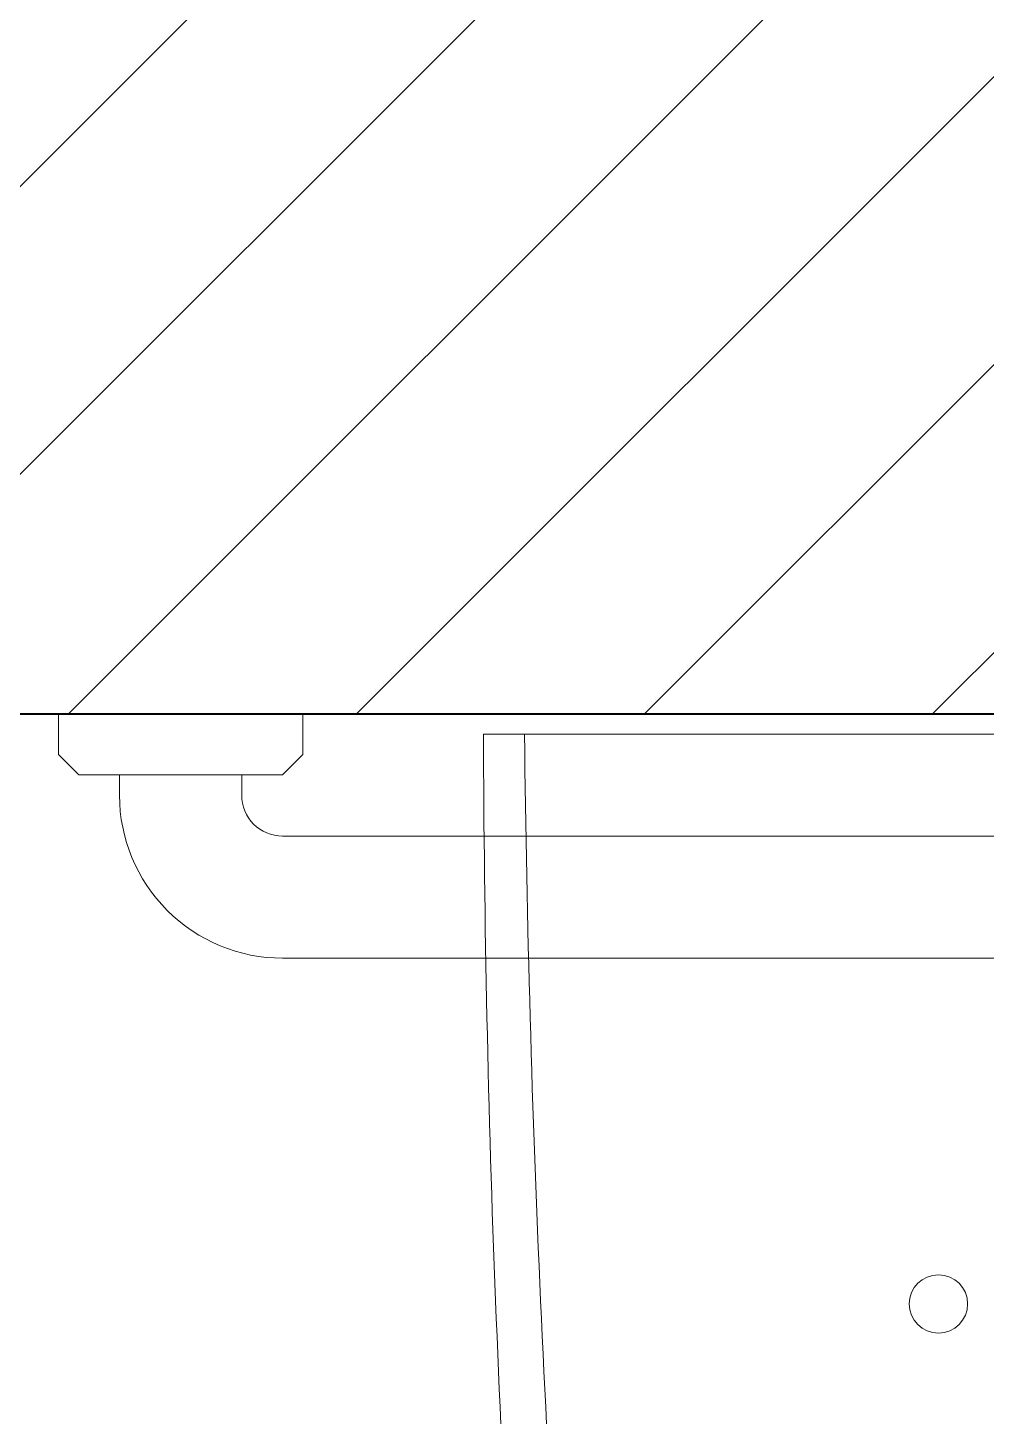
# Model space of a CAD drawing. Header units: inches. Extents: x -2978 to 4308, y -21 to 2608.
# Drawn here: x 875.92 to 887.68, y 987.81 to 1004.86 of the extents above; entities that cross this region are included whole.
import ezdxf

# ---------------------------------------------------------------- set-up
doc = ezdxf.new("R2010")
doc.units = ezdxf.units.IN
doc.header["$LTSCALE"] = 0.2
doc.header["$MEASUREMENT"] = 0
doc.header["$PDSIZE"] = 8
doc.layers.get('0').update_dxf_attribs({"color": 20, "linetype": 'CONTINUOUS', "lineweight": 40})
doc.layers.get('Defpoints').update_dxf_attribs({"color": 240, "linetype": 'CONTINUOUS', "lineweight": 0})
for name, color, linetype, lineweight in [('Hatches', 8, 'CONTINUOUS', 5), ('Viewed', 150, 'CONTINUOUS', 9), ('Walls', 7, 'CONTINUOUS', 40)]:
    doc.layers.add(name, color=color, linetype=linetype, lineweight=lineweight)
doc.styles.get("Standard").update_dxf_attribs({"font": 'arial.ttf', "width": 0.8})

# ---------------------------------------------------------------- blocks, each defined once
blk = doc.blocks.new('I_PLUMB_GRAB_36IN + PLATE_P')
at = {"color": 0, "linetype": 'ByBlock', "lineweight": -2}
blk.add_line((0.75, -17.25), (0.75, -18.75), dxfattribs=at)
blk.add_lwpolyline([(0, -19.5), (0.5, -19.5), (0.75, -19.25), (0.75, -18.75), (1, -18.75, 0.414214), (3, -16.75), (3, 16.75, 0.414214), (1, 18.75), (0.75, 18.75), (0.75, 19.25), (0.5, 19.5), (0, 19.5), (0, 16.5), (0.5, 16.5), (0.75, 16.75), (0.75, 17.25), (1, 17.25, -0.414214), (1.5, 16.75), (1.5, -16.75, -0.414214), (1, -17.25), (0.75, -17.25), (0.75, -16.75), (0.5, -16.5), (0, -16.5)], format="xyb", close=True, dxfattribs=at)
at = {"layer": 'Defpoints', "color": 0, "linetype": 'ByBlock', "lineweight": -2}
blk.add_point((0, -19.5), dxfattribs=at)
blk = doc.blocks.new('floor plan')
at = {"layer": 'Hatches'}
h = blk.add_hatch(dxfattribs=at)
h.set_pattern_fill('ANSI31', color=256, scale=20, style=0)
h.set_pattern_definition([(45, (267.6333, -330.0607), (-1.767767, 1.767767), [])])
h.paths.add_polyline_path([(70.176, 791.977, 0.887026), (94.004, 791.977), (363.742, 791.978), (363.742, 722.375), (368.742, 722.375), (368.742, 791.978), (369.742, 791.978), (369.742, 908.711), (151.569, 908.711), (151.569, 900.618), (139.742, 900.618), (139.742, 908.711), (32.054, 908.711), (32.054, 900.711), (0, 900.711), (0, 895.711), (60.367, 895.711), (60.367, 900.711), (79.929, 900.711), (79.929, 811.711), (0, 811.711), (0, 805.711), (79.929, 805.711), (79.929, 805.212, 0.278864), (70.633, 796.977), (42.742, 796.977), (42.742, 678.375), (42.742, 547.545), (215.044, 547.545), (363.742, 547.545), (363.742, 365.898), (261.492, 365.898), (261.492, 71.961), (368.742, 71.961), (368.742, 178.773), (385.058, 178.773), (385.058, 183.773), (368.742, 183.773), (368.742, 243.773), (363.117, 243.773), (363.117, 77.586), (267.117, 77.586), (267.117, 288.273), (363.117, 288.273), (363.117, 284.773), (368.742, 284.773), (368.742, 365.898), (368.742, 552.545), (368.742, 622.375), (363.742, 622.375), (363.742, 552.545), (47.742, 552.545), (47.742, 666.375), (145.016, 666.375), (145.016, 601.201), (150.016, 601.201), (150.016, 666.375), (185.038, 666.375), (209.497, 666.375), (209.497, 601.259), (214.497, 601.259), (214.497, 666.375), (298.622, 666.375), (298.622, 601.259), (303.622, 601.259), (303.622, 666.375), (303.746, 666.375), (363.742, 666.375), (363.742, 662.375), (368.742, 662.375), (368.742, 682.375), (363.742, 682.375), (363.742, 678.375), (303.746, 678.375), (303.746, 743.977), (298.746, 743.977), (298.746, 678.375), (214.336, 678.375), (214.336, 742.371), (185.038, 742.371), (185.038, 678.375), (47.742, 678.375), (47.742, 791.977)])
h.paths.add_polyline_path([(85.554, 804.897), (85.554, 900.711), (135.893, 900.711), (135.893, 896.618), (155.569, 896.618), (155.569, 900.711), (360.742, 900.711), (360.742, 797.523), (93.362, 797.523, 0.236234)], flags=16)
h.paths.add_polyline_path([(267.117, 293.898), (267.117, 357.898), (363.117, 357.898), (363.117, 293.898)], flags=16)
h.paths.add_polyline_path([(190.038, 678.375), (190.038, 737.371), (209.336, 737.371), (209.336, 678.375)], flags=16)
at = {"layer": 'Viewed'}
blk.add_line((57.968, 666.125), (74.718, 666.125), dxfattribs=at)
blk.add_circle((63.552, 659.129), 0.358, dxfattribs=at)
for centre, radius, start, end in [((249.953, 666.752), 191.987, 180.18714, 184.34048), ((265.42, 668.489), 206.962, 180.65462, 184.50816)]:
    blk.add_arc(centre, radius, start, end, dxfattribs=at)
at = {"layer": 'Walls'}
blk.add_line((47.742, 666.375), (145.016, 666.375), dxfattribs=at)
at = {"layer": 'Viewed', "rotation": 270}
blk.add_blockref('I_PLUMB_GRAB_36IN + PLATE_P', (72.25, 666.375), dxfattribs=at)
at = {"layer": 'Viewed', "flags": 8}
for tag, p in [('MODELNUMBER', (65.834, 678.562)), ('TRADENAME', (65.836, 678.562)), ('PRODUCT', (65.838, 678.562)), ('MATERIAL', (65.839, 678.562)), ('MODELNUMBER', (127.691, 678.42)), ('TRADENAME', (127.693, 678.42)), ('PRODUCT', (127.695, 678.42)), ('MATERIAL', (127.696, 678.42)), ('MODELNUMBER', (166.209, 678.375)), ('TRADENAME', (166.211, 678.375)), ('PRODUCT', (166.213, 678.375)), ('MATERIAL', (166.214, 678.375))]:
    blk.add_attdef(tag, p, '', height=0.001, rotation=90, dxfattribs=at)
at = {"layer": 'Viewed', "text_generation_flag": 4, "flags": 8}
for tag, p in [('MODELNUMBER', (66.343, 666.187)), ('TRADENAME', (66.344, 666.187)), ('PRODUCT', (66.346, 666.187)), ('MATERIAL', (66.348, 666.187)), ('MODELNUMBER', (128.188, 666.179)), ('TRADENAME', (128.19, 666.179)), ('PRODUCT', (128.191, 666.179)), ('MATERIAL', (128.193, 666.179))]:
    blk.add_attdef(tag, p, '', height=0.001, rotation=270, dxfattribs=at)

msp = doc.modelspace()

# ---------------------------------------------------------------- block references
at = {"layer": 'Walls'}
msp.add_blockref('floor plan', (823.544, 330.061), dxfattribs=at)

doc.saveas('drawing.dxf')
